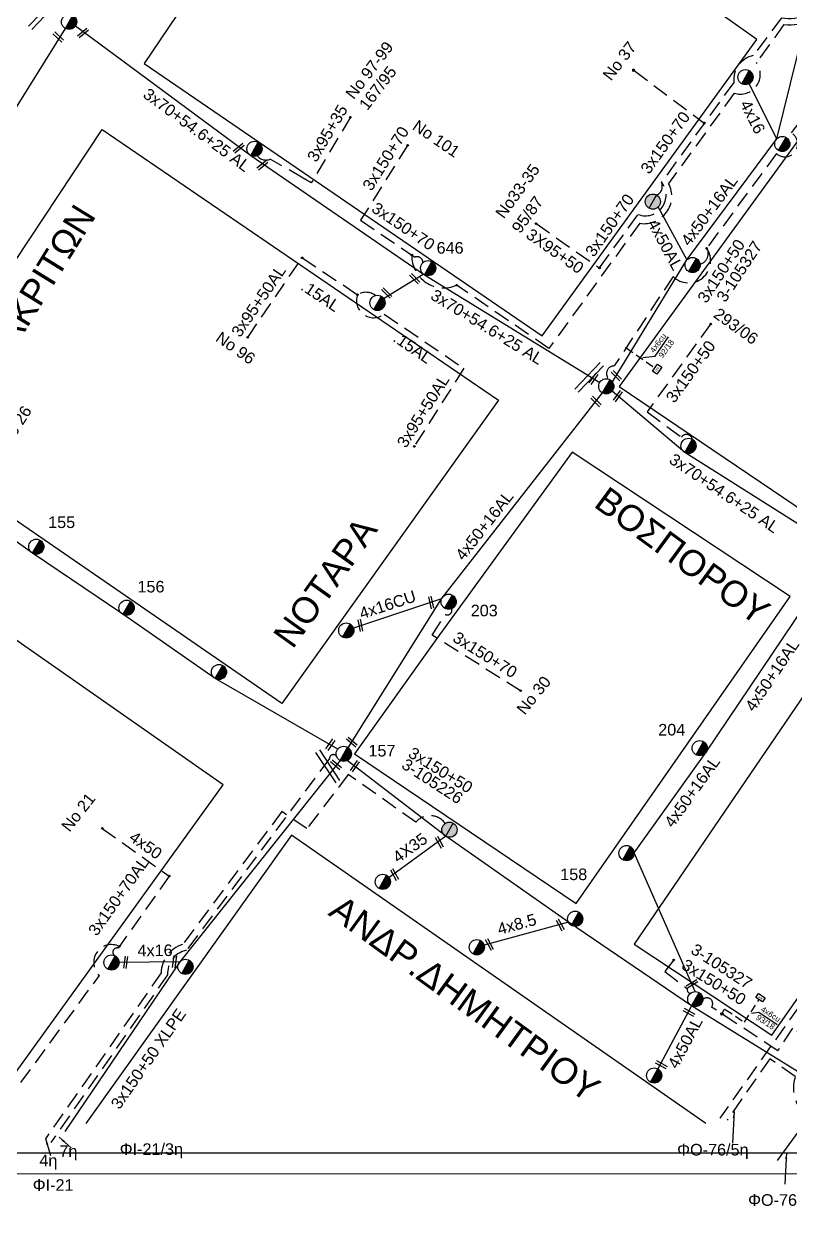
# Model space of a CAD drawing. Header units: millimetres. Extents: x 864 to 3062, y 833 to 2619.
# Drawn here: x 1935.2 to 2054.2, y 836.1 to 1020.3 of the extents above; entities that cross this region are included whole.
import ezdxf
from ezdxf.enums import TextEntityAlignment as Align

# ---------------------------------------------------------------- set-up
doc = ezdxf.new("R2010")
doc.units = ezdxf.units.MM
doc.linetypes.add('DASHED', pattern=[19.05, 12.7, -6.35])
for name, color, linetype, lineweight in [('.10', 7, 'Continuous', 30), ('.15AL', 7, 'Continuous', 30), ('2x6', 7, 'SYN_LINE', 30), ('3x150+50', 7, 'Continuous', 30), ('3x150+50 XLPE', 7, 'SYN_LINE', 30), ('3x150+70', 7, 'Continuous', 30), ('3x150+70AL', 7, 'DASHED', 30), ('3x70+54.6+25 AL', 7, 'SYN_LINE', 30), ('3x82+57+13_5', 7, 'Continuous', 30), ('3x95+35', 7, 'Continuous', 30), ('3X95+50', 7, 'Continuous', 30), ('3x95+50AL', 7, 'Continuous', 30), ('4x16', 7, 'Continuous', 30), ('4x16CU', 7, 'Continuous', 30), ('4X35', 7, 'DASHED', 30), ('4x50', 7, 'Continuous', 30), ('4x50+16AL', 7, 'Continuous', 30), ('4x50AL', 7, 'Continuous', 30), ('4x50CU', 7, 'Continuous', 30), ('4x8.5', 7, 'Continuous', 30), ('text διευθύνσεων', 250, 'Continuous', 30), ('Υπόβαθρο ΔΕΗ', 7, 'Continuous', 30)]:
    doc.layers.add(name, color=color, linetype=linetype, lineweight=lineweight)
for name, color, linetype in [('Pillar OTE', 7, 'Continuous'), ('TEXT ΚΑΛΩΔΙΩΝ', 7, 'Continuous'), ('Άγνωστα', 7, 'Continuous'), ('ΑΓΝΩΣΤΟ ΕΝΑΕΡΙΟ ΚΑΛΩΔΙΟ', 7, 'Continuous'), ('ΑΓΝΩΣΤΟ ΥΠΟΓΕΙΟ ΚΑΛΩΔΙΟ', 7, 'DASHED'), ('Επιγραφές - Σχήματα', 7, 'Continuous'), ('Καλώδια ΧΤ   3x150AL+50XLPE', 7, 'DASHED'), ('Μηχανική τομή', 7, 'Continuous'), ('Στύλος Ξύλινος', 7, 'Continuous'), ('Στύλος Ξύλινος @ 1', 7, 'Continuous'), ('Στύλος ΦΜ', 7, 'Continuous'), ('Στύλος ΦΜ @ 1', 7, 'Continuous'), ('Συνδέσεις', 7, 'Continuous'), ('Τομή', 7, 'Continuous'), ('Υπόγεια καλώδια Παροχών ΧΤ   4x50AL', 7, 'DASHED'), ('Υπόγεια καλώδια Παροχών ΧΤ   4x6', 7, 'DASHED')]:
    doc.layers.add(name, color=color, linetype=linetype)
doc.styles.add('arial', font='arial.ttf')
doc.styles.get("Standard").update_dxf_attribs({"font": 'arial.ttf'})
doc.linetypes.add('SYN_LINE', pattern='A,0.5,-0.0001,["/\\/\\/\\/",Standard,S=0.1,R=0,X=0,Y=-0.05],-0.25', length=0.7501)
doc.dimstyles.new('ISO-25', dxfattribs={"dimtxt": 2.5, "dimasz": 2.5, "dimexe": 1.25, "dimexo": 0.625, "dimtad": 1, "dimtxsty": 'Standard', "dimcen": 2.5, "dimadec": 0, "dimazin": 0, "dimtfac": 1, "dimtmove": 0, "dimatfit": 3, "dimfxl": 1, "dimarcsym": 0})

# ---------------------------------------------------------------- blocks, each defined once
blk = doc.blocks.new('ΥΠΑΡΧΩΝ ΤΣΙΜΕΝΤΕΝΙΟΣ ΣΤΥΛΟΣ')
at = {"layer": 'Στύλος ΦΜ'}
blk.add_hatch(color=7, dxfattribs=at).paths.add_polyline_path([(-1.29, -2.28, 0.574793), (2.62, 0, 0.268822), (1.3, 2.27)])
at = {"layer": 'Στύλος ΦΜ', "color": 7}
blk.add_line((-1.29, -2.28), (1.3, 2.27), dxfattribs=at)
blk.add_circle((0, 0), 2.62, dxfattribs=at)
at = {"layer": 'Στύλος ΦΜ', "flags": 4}
for tag, p in [('ΑΡΙΘΜΟΣ', (-4.68, 8.05)), ('ΤΥΠΟΣ', (-4.91, 3.03))]:
    blk.add_attdef(tag, p, '', height=4, dxfattribs=at)
blk = doc.blocks.new('ΥΠΑΡΧΩΝ ΞΥΛΙΝΟΣ ΣΤΥΛΟΣ')
at = {"layer": 'Στύλος Ξύλινος'}
h = blk.add_hatch(color=7, dxfattribs=at)
h.paths.add_polyline_path([(-2.62, 0, 0.270008), (-1.29, -2.28), (1.3, 2.27, 0.576266)])
h.paths.add_polyline_path([(-1.29, -2.28, 0.574793), (2.62, 0, 0.268822), (1.3, 2.27)])
at = {"layer": 'Στύλος Ξύλινος', "color": 7}
blk.add_line((-1.29, -2.28), (1.3, 2.27), dxfattribs=at)
blk.add_circle((0, 0), 2.62, dxfattribs=at)
at = {"layer": 'Στύλος Ξύλινος', "flags": 4}
for tag, p in [('ΑΡΙΘΜΟΣ', (-4.91, 8.6)), ('ΤΥΠΟΣ', (-4.85, 3.39))]:
    blk.add_attdef(tag, p, '', height=4, dxfattribs=at)
blk = doc.blocks.new('ΜΗΧΑΝΙΚΗ ΤΟΜΗ')
at = {"layer": 'Μηχανική τομή', "ltscale": 40}
for p, q in [((-1.89, 0.78), (5.69, 0.78)), ((-1.89, -0.77), (5.69, -0.77))]:
    blk.add_line(p, q, dxfattribs=at)
blk = doc.blocks.new('ΤΟΜΗ')
at = {"layer": 'Τομή', "ltscale": 40}
for p, q in [((-5.68, 0), (17.06, 0)), ((-5.68, -2.77), (17.06, -2.77))]:
    blk.add_line(p, q, dxfattribs=at)
blk = doc.blocks.new('_ΣΥΝΔΕΣΗ')
at = {"layer": 'Συνδέσεις', "linetype": 'SYN_LINE', "ltscale": 40}
blk.add_hatch(color=256, dxfattribs=at).paths.add_polyline_path([(0.5, -0.01, 1), (-0.5, -0.01, 1)])
at = {"layer": 'Συνδέσεις'}
blk.add_circle((0, -0.01), 0.5, dxfattribs=at)
blk = doc.blocks.new('PILLAR ΟΤΕ')
at = {"layer": 'Pillar OTE', "ltscale": 40}
blk.add_lwpolyline([(-3.31, 2.02), (3.39, 2.02), (3.39, -1.99), (-3.31, -1.99)], close=True, dxfattribs=at)
at = {"layer": 'Pillar OTE', "insert": (-1.81, 0.71), "char_height": 1.3575, "width": 109.961, "attachment_point": 1}
blk.add_mtext('{\\fArial|b1|i0|c161|p34;OTE}', dxfattribs=at)
blk = doc.blocks.new('TSONTA XT1')
at = {"ltscale": 40}
h = blk.add_hatch(color=256, dxfattribs=at)
h.dxf.hatch_style = 1
h.paths.add_polyline_path([(595.96, 2487.66), (597.07, 2488.77), (595.96, 2489.87), (594.85, 2488.77)])
blk.add_lwpolyline([(594.85, 2488.77), (595.96, 2489.87), (597.07, 2488.77), (595.96, 2487.66)], close=True, dxfattribs=at)

msp = doc.modelspace()

# ---------------------------------------------------------------- hatches: boundary and pattern name
at = {"layer": 'Pillar OTE', "ltscale": 40}
h = msp.add_hatch(color=256, dxfattribs=at)
h.dxf.hatch_style = 1
h.paths.add_polyline_path([(2028.7, 969.87), (2028.91, 969.83), (2028.8, 970.02)])

# ---------------------------------------------------------------- linework, layer by layer
at = {"layer": '.10', "color": 27, "linetype": 'DASHED', "lineweight": -3, "ltscale": 0.2}
msp.add_lwpolyline([(2121.92, 977.52, -0.313859), (2120.84, 976.39), (2127.84, 971.14), (2123.32, 963.4), (2093.05, 920.45), (2043.3, 850.25)], format="xyb", dxfattribs=at)
at = {"layer": '.15AL', "color": 6, "linetype": 'DASHED', "lineweight": -3, "ltscale": 0.2}
for points in [[(1978.43, 983.92), (1987.02, 978.2, -0.304056), (1989.84, 978.05, 13.902273)], [(1987.02, 978.2, 0.747441), (1991.17, 975.16), (2003.54, 966.75)]]:
    msp.add_lwpolyline(points, format="xyb", dxfattribs=at)
at = {"layer": '2x6', "color": 85, "linetype": 'DASHED', "lineweight": -3, "ltscale": 0.2}
msp.add_lwpolyline([(2036.13, 874.81), (2034.76, 873), (2038.26, 870.34, 0.531981), (2038.78, 869.65, -15.802354)], format="xyb", dxfattribs=at)
at = {"layer": '3x150+50', "color": 133, "linetype": 'DASHED', "lineweight": -3, "ltscale": 0.2}
for points in [[(2041.25, 985.4, -0.919192), (2036.03, 981.04), (2026.9, 967.12, 0.68985), (2026.09, 965.05, 19.501311)], [(2041.86, 973.62), (2032.01, 959.99), (2037.33, 956.07, -0.657804), (2039.02, 955.72, 4.893332)]]:
    msp.add_lwpolyline(points, format="xyb", dxfattribs=at)
at = {"layer": '3x150+50', "color": 30, "linetype": 'DASHED', "lineweight": -3, "ltscale": 0.2}
msp.add_lwpolyline([(2060.55, 860.23), (2054.6, 864.23), (2052.3, 860.7), (2042.02, 867.5, 0.925588), (2040.66, 868.66, -0.368973)], format="xyb", dxfattribs=at)
at = {"layer": '3x150+50 XLPE', "color": 133, "linetype": 'DASHED', "lineweight": -3, "ltscale": 0.2}
msp.add_lwpolyline([(2121.23, 979.23, -0.608003), (2120.3, 977.94), (2118.93, 975.95), (2125.61, 971.24), (2121.83, 965.87), (2060.39, 1011.13), (2054.39, 1003.34, -1.104973), (2052.08, 1000.11), (2041.25, 985.4, -0.512645), (2040.24, 982.96, 102.487186)], format="xyb", dxfattribs=at)
at = {"layer": '3x150+50 XLPE', "color": 6, "linetype": 'DASHED', "lineweight": -3, "ltscale": 0.2}
for points in [[(1978.59, 996.3), (1973.47, 999.26, -0.341818), (1971.46, 999.76, 46.635229)], [(1995.46, 984.35, 0.549892), (2002.44, 979.66, 879.05087)]]:
    msp.add_lwpolyline(points, format="xyb", dxfattribs=at)
at = {"layer": '3x150+50 XLPE', "color": 173, "linetype": 'DASHED', "lineweight": -3, "ltscale": 0.2}
msp.add_lwpolyline([(1983.83, 906.35, 0.819759), (1982.67, 906.11), (1960.46, 876.32, 0.377369), (1957.54, 872.49), (1939.37, 846.43)], format="xyb", dxfattribs=at)
at = {"layer": '3x150+50 XLPE', "color": 85, "linetype": 'DASHED', "lineweight": -3, "ltscale": 0.2}
msp.add_lwpolyline([(2000.64, 896.03, 0.49054), (1996.07, 896.21), (1985.6, 903.63), (1979.14, 895.23), (1975.28, 897.87), (1959.87, 877.21, 0.330364), (1956.53, 872.8), (1938.55, 847)], format="xyb", dxfattribs=at)
at = {"layer": '3x150+70', "color": 6, "linetype": 'DASHED', "lineweight": -3, "ltscale": 0.2}
for points in [[(2075.53, 1065.47), (2084.77, 1059.34), (2060.7, 1023.79, -0.283079), (2053.26, 1020.15), (2048.99, 1014.27, -0.727618), (2045.53, 1009.5), (2035.35, 995.47, -0.617948), (2030.86, 989.28), (2016.74, 969.83), (2002.34, 979.74)], [(1994.81, 1001.39), (1987.5, 989.75), (1995.92, 984.03, -0.530458), (1997.18, 983.16, -1397.532543)]]:
    msp.add_lwpolyline(points, format="xyb", dxfattribs=at)
at = {"layer": '3x150+70', "color": 62, "linetype": 'DASHED', "lineweight": -3, "ltscale": 0.2}
for points in [[(2074.84, 1064.46), (2083.2, 1058.8), (2059.86, 1024.34, -0.302249), (2052.9, 1021.21), (2052.9, 1021.21), (2048.5, 1015.35, 0.386163), (2045.48, 1011.18), (2034.23, 995.66)], [(2024.6, 982.36), (2030.61, 990.66, 0.770249), (2034.23, 995.66, -0.000427)], [(2034.23, 995.66, -0.412487), (2033.5, 993.66, 1.622003)]]:
    msp.add_lwpolyline(points, format="xyb", dxfattribs=at)
msp.add_lwpolyline([(2030.01, 1013), (2040.89, 1004.85)], dxfattribs=at)
at = {"layer": '3x150+70', "color": 173, "linetype": 'DASHED', "lineweight": -3, "ltscale": 0.2}
msp.add_lwpolyline([(2012.36, 916.65), (1998.6, 925.28), (2000.62, 928.5, 0.667746), (2001.66, 929.4, 1010.048093)], format="xyb", dxfattribs=at)
at = {"layer": '3x150+70AL', "color": 85, "linetype": 'DASHED', "lineweight": -3, "ltscale": 0.2}
msp.add_lwpolyline([(1957.78, 887.85), (1949.85, 876.66, 0.923251), (1949.41, 875.44, 4.498299)], format="xyb", dxfattribs=at)
at = {"layer": '3x70+54.6+25 AL', "color": 6, "linetype": 'SYN_LINE', "lineweight": -3, "ltscale": 15}
for points in [[(1943.24, 1019.98), (1970.45, 999.83)], [(1970.45, 999.83), (1997.41, 981.28), (2024.66, 964.57)]]:
    msp.add_lwpolyline(points, dxfattribs=at)
at = {"layer": '3x70+54.6+25 AL', "color": 133, "linetype": 'SYN_LINE', "lineweight": -3, "ltscale": 15}
msp.add_lwpolyline([(2059.91, 939.72), (2059.91, 939.72), (2037.86, 953.67), (2026.56, 963.19)], dxfattribs=at)
at = {"layer": '3x82+57+13_5', "color": 27, "linetype": 'Continuous', "lineweight": -3, "ltscale": 0.2}
msp.add_lwpolyline([(1903.54, 963.42), (1922.31, 988.55), (1941.65, 1019.56)], dxfattribs=at)
at = {"layer": '3x82+57+13_5', "color": 62, "linetype": 'Continuous', "lineweight": -3, "ltscale": 0.2}
msp.add_lwpolyline([(1983.98, 907.59), (1964.93, 918.53), (1950.58, 928.52), (1936.56, 938), (1921.05, 949.05), (1902.01, 961.71)], dxfattribs=at)
at = {"layer": '3x95+35', "color": 6, "linetype": 'DASHED', "lineweight": -3, "ltscale": 0.2}
msp.add_lwpolyline([(1985.92, 1005.77), (1979.85, 995.57), (1978.59, 996.3)], dxfattribs=at)
at = {"layer": '3X95+50', "color": 62, "linetype": 'DASHED', "lineweight": -3, "ltscale": 0.2}
msp.add_lwpolyline([(2014.76, 989.23), (2024.6, 982.36)], dxfattribs=at)
at = {"layer": '3x95+50AL', "color": 6, "linetype": 'DASHED', "lineweight": -3, "ltscale": 0.2}
for points in [[(1969.97, 971.56), (1978.43, 983.92)], [(2003.54, 966.75), (1995.84, 954.61)]]:
    msp.add_lwpolyline(points, dxfattribs=at)
at = {"layer": '4x16', "color": 62, "lineweight": -3, "ltscale": 0.2}
msp.add_lwpolyline([(2052.15, 1002.43), (2047.83, 1010.93)], dxfattribs=at)
at = {"layer": '4x16', "color": 85, "lineweight": -3, "ltscale": 0.2}
msp.add_lwpolyline([(1959.43, 874.54), (1950, 874.43)], dxfattribs=at)
at = {"layer": '4x16CU', "color": 173, "lineweight": -3, "ltscale": 0.2}
msp.add_lwpolyline([(2000.08, 930.91), (1986.4, 926.37)], dxfattribs=at)
at = {"layer": '4X35', "color": 85, "linetype": 'Continuous', "lineweight": -3, "ltscale": 0.2}
msp.add_lwpolyline([(2000.72, 894.03), (1991.92, 887.65)], dxfattribs=at)
at = {"layer": '4x50', "color": 85, "linetype": 'DASHED', "lineweight": -3, "ltscale": 0.2}
msp.add_lwpolyline([(1947.39, 895.26), (1957.78, 887.85)], dxfattribs=at)
at = {"layer": '4x50+16AL', "color": 62, "lineweight": -3, "ltscale": 0.2}
msp.add_lwpolyline([(2026.61, 964.64), (2038.18, 983.58), (2052.15, 1002.43), (2058.59, 1028.46)], dxfattribs=at)
at = {"layer": '4x50+16AL', "color": 173, "lineweight": -3, "ltscale": 0.2}
msp.add_lwpolyline([(1985.59, 907.8), (2000.08, 930.91), (2025.08, 962.93)], dxfattribs=at)
at = {"layer": '4x50+16AL', "color": 27, "lineweight": -3, "ltscale": 0.2}
msp.add_lwpolyline([(2039.46, 869.89), (2029.98, 891.46), (2041.19, 907.11), (2056.57, 929.94), (2060.54, 938.35)], dxfattribs=at)
at = {"layer": '4x50AL', "color": 62, "lineweight": -3, "ltscale": 0.2}
msp.add_lwpolyline([(2033.73, 991.81), (2038.18, 983.58)], dxfattribs=at)
at = {"layer": '4x50AL', "color": 85, "lineweight": -3, "ltscale": 0.2}
msp.add_lwpolyline([(2038.91, 867.69), (2033.69, 857.87)], dxfattribs=at)
at = {"layer": '4x50CU', "color": 6, "linetype": 'SYN_LINE', "lineweight": -3, "ltscale": 8}
msp.add_lwpolyline([(1991.07, 977.58), (1997.24, 981.4)], dxfattribs=at)
at = {"layer": '4x8.5', "color": 85, "lineweight": -3, "ltscale": 0.2}
msp.add_lwpolyline([(2019.78, 880.7), (2006.7, 877.1)], dxfattribs=at)
at = {"layer": 'Pillar OTE', "ltscale": 40}
msp.add_lwpolyline([(2028.8, 970.02), (2028.91, 969.83), (2028.7, 969.87), (2028.8, 970.02)], dxfattribs=at)
at = {"layer": 'ΑΓΝΩΣΤΟ ΕΝΑΕΡΙΟ ΚΑΛΩΔΙΟ', "color": 133, "lineweight": -3, "ltscale": 0.2}
msp.add_lwpolyline([(1984.31, 905.83), (1959.43, 874.54), (1941.56, 848.15)], dxfattribs=at)
at = {"layer": 'ΑΓΝΩΣΤΟ ΕΝΑΕΡΙΟ ΚΑΛΩΔΙΟ', "color": 85, "lineweight": -3, "ltscale": 0.2}
msp.add_lwpolyline([(2058.86, 855.28), (2039.88, 867.06), (2038.91, 867.69), (2019.78, 880.7), (2000.72, 894.03), (1985.4, 905.79)], dxfattribs=at)
at = {"layer": 'ΑΓΝΩΣΤΟ ΕΝΑΕΡΙΟ ΚΑΛΩΔΙΟ', "color": 151, "lineweight": -3, "ltscale": 0.2}
msp.add_lwpolyline([(2052.25, 843.66), (2059.27, 853.22)], dxfattribs=at)
at = {"layer": 'ΑΓΝΩΣΤΟ ΥΠΟΓΕΙΟ ΚΑΛΩΔΙΟ', "color": 173, "linetype": 'DASHED', "lineweight": -3, "ltscale": 0.2}
msp.add_lwpolyline([(2071.61, 841.29), (2060.26, 849.22, -0.499866), (2055.02, 856.72), (2051.08, 859.47), (2044.42, 849.91)], format="xyb", dxfattribs=at)
at = {"layer": 'Επιγραφές - Σχήματα', "lineweight": -3}
msp.add_lwpolyline([(863.7, 1860.67), (3062.46, 1860.7), (3062.47, 841.56), (863.7, 841.54)], close=True, dxfattribs=at)
at = {"layer": 'Καλώδια ΧΤ   3x150AL+50XLPE', "color": 85, "linetype": 'DASHED', "lineweight": -2, "ltscale": 0.2}
msp.add_lwpolyline([(1932.5, 852.69), (1946.94, 872.39, -0.862834), (1950.04, 876.92)], format="xyb", dxfattribs=at)
at = {"layer": 'Υπόβαθρο ΔΕΗ', "lineweight": -3}
for points in [[(895.62, 1848.12), (2896.63, 1848.12), (2896.63, 844.79), (895.62, 844.79)], [(1986.39, 1062.27), (1953.87, 1014.1), (2015.71, 971.8), (2049.07, 1017.84)], [(2114.87, 969.71), (2060.74, 1009.43), (2027.65, 963.93), (2091.62, 920.66), (2122.31, 964.03)], [(1947.39, 1003.86), (2008.91, 961.82), (1975.25, 914.66), (1915.53, 955.77)], [(2054.22, 931.28), (2020.36, 953.7), (1999.35, 924.75), (1986.55, 906.83), (2020.98, 883.61)], [(1966.16, 902.03), (1907.6, 942.93), (1872.91, 891.23), (1928.61, 850.03)], [(2084.76, 910.68), (2062.8, 925.42), (2029.98, 877.26), (2051.37, 863.11)]]:
    msp.add_lwpolyline(points, close=True, dxfattribs=at)
msp.add_lwpolyline([(2041.1, 849.42), (1976.75, 894.22), (1944.81, 849.42)], dxfattribs=at)
at = {"layer": 'Υπόγεια καλώδια Παροχών ΧΤ   4x6', "color": 133, "linetype": 'DASHED', "lineweight": -2, "ltscale": 0.1}
msp.add_lwpolyline([(2028.75, 969.95), (2033.2, 966.84)], dxfattribs=at)
at = {"layer": 'Υπόγεια καλώδια Παροχών ΧΤ   4x6', "color": 30, "linetype": 'DASHED', "lineweight": -2, "ltscale": 0.1}
msp.add_lwpolyline([(2043.74, 866.62, -0.381917), (2044.13, 867.12), (2047.11, 865.15), (2049.38, 868.6)], format="xyb", dxfattribs=at)

# ---------------------------------------------------------------- block references
at = {"layer": 'Pillar OTE'}
for p, xscale, yscale, zscale, rotation in [((2033.57, 966.59), 0.200691551522204, 0.200691551522204, 0.200691551522204, 54), ((2049.6, 868.94), 0.184571797057607, 0.184571797057607, 0.184571797057607, 327)]:
    msp.add_blockref('PILLAR ΟΤΕ', p, dxfattribs=dict(at, xscale=xscale, yscale=yscale, zscale=zscale, rotation=rotation))
at = {"layer": 'Μηχανική τομή', "lineweight": -3, "zscale": 0.4999999999999997}
for p, xscale, yscale, rotation in [((1940.89, 1017.91), 0.2499999999999463, 0.2499999999999463, 136.4809184825661), ((1944.76, 1019.13), 0.2499999999999463, 0.2499999999999463, 219.2036028953198), ((1968.95, 1001.21), 0.2499999999999463, 0.2499999999999463, 219.2036028953198), ((1972.63, 998.59), 0.2499999999999463, 0.2499999999999463, 219.2036028953198), ((1996.26, 980.33), 0.2499999999999465, 0.2499999999999465, 134.8224887921461), ((1991.89, 978.1), 0.2499999999999465, 0.2499999999999465, 134.8224887921461), ((2023.43, 964.74), 0.2499999999999464, 0.2499999999999464, 54.01106009961784), ((2027.58, 965.26), 0.2499999999999465, 0.2499999999999465, 134.8224887921461), ((2024.4, 961.26), 0.2499999999999465, 0.2499999999999465, 134.8224887921461), ((2027.21, 962.05), 0.2499999999999465, 0.2499999999999465, 54.01106009961783), ((1998.59, 929.89), 0.2499999999999465, 0.2499999999999465, 101.8142119103238), ((1987.59, 926.33), 0.2499999999999465, 0.2499999999999465, 101.8142119103238), ((1982.56, 907.88), 0.2499999999999463, 0.2499999999999463, 54.93087198308966), ((1986.51, 908.33), 0.2499999999999463, 0.2499999999999463, 139.5187342347292), ((1984.06, 904.81), 0.2499999999999463, 0.2499999999999463, 139.5187342347292), ((1986.35, 904.52), 0.2499999999999463, 0.2499999999999463, 55.14683552978201), ((1999.49, 893.54), 0.2499999999999465, 0.2499999999999465, 299.1291171492708), ((1992.53, 888.5), 0.2499999999999465, 0.2499999999999465, 299.1291171492708), ((2018.26, 880.69), 0.2499999999999465, 0.2499999999999465, 299.1291171492708), ((2007.25, 877.66), 0.2499999999999465, 0.2499999999999465, 299.1291171492708), ((1950.98, 873.99), 0.2499999999999463, 0.2499999999999463, 82.1934627885288), ((1958.56, 874.07), 0.2499999999999463, 0.2499999999999463, 82.1934627885288), ((2038.59, 870.89), 0.2499999999999465, 0.2499999999999465, 31.37271178741971), ((2038.07, 866.91), 0.2499999999999465, 0.2499999999999465, 331.5115194515759), ((2033.76, 858.78), 0.2499999999999465, 0.2499999999999465, 331.5115194515759)]:
    msp.add_blockref('ΜΗΧΑΝΙΚΗ ΤΟΜΗ', p, dxfattribs=dict(at, xscale=xscale, yscale=yscale, rotation=rotation))
at = {"layer": 'Στύλος Ξύλινος @ 1', "lineweight": -3, "ltscale": 40, "xscale": 0.4499999999998181, "yscale": 0.4499999999998181, "zscale": 0.4499999999998181}
for p in [(2032.9, 992.65), (2001.3, 895.05)]:
    msp.add_blockref('ΥΠΑΡΧΩΝ ΞΥΛΙΝΟΣ ΣΤΥΛΟΣ', p, dxfattribs=at)
at = {"layer": 'Στύλος ΦΜ @ 1', "lineweight": -3, "ltscale": 40}
ref = msp.add_blockref('ΥΠΑΡΧΩΝ ΤΣΙΜΕΝΤΕΝΙΟΣ ΣΤΥΛΟΣ', (1942.23, 1020.58), dxfattribs=dict(at, xscale=0.4499999999998181, yscale=0.4499999999998181, zscale=0.4499999999998181))
ref.add_attrib('ΤΥΠΟΣ', '87', (1939.79, 1025.12), dxfattribs={"layer": 'Στύλος ΦΜ', "height": 1.8, "flags": 4})
for p, xscale, yscale, zscale in [((2047.29, 1011.98), 0.4499999999998181, 0.4499999999998181, 0.4499999999998181), ((2053, 1001.61), 0.4499999999998181, 0.4499999999998181, 0.4499999999998181), ((1971.03, 1000.85), 0.4499999999998168, 0.4499999999998168, 0.4499999999998168), ((2039.07, 982.8), 0.4499999999998181, 0.4499999999998181, 0.4499999999998181), ((1990.13, 976.91), 0.4499999999998541, 0.4499999999998541, 0.4499999999998541), ((2025.66, 963.95), 0.4499999999998181, 0.4499999999998181, 0.4499999999998181), ((2038.44, 954.69), 0.4499999999998181, 0.4499999999998181, 0.4499999999998181), ((1985.28, 926), 0.4499999999998181, 0.4499999999998181, 0.4499999999998181), ((1965.51, 919.56), 0.4499999999998181, 0.4499999999998181, 0.4499999999998181), ((2028.81, 891.42), 0.4499999999998181, 0.4499999999998181, 0.4499999999998181), ((1990.96, 886.96), 0.4499999999998181, 0.4499999999998181, 0.4499999999998181), ((2005.56, 876.79), 0.4499999999998181, 0.4499999999998181, 0.4499999999998181), ((1948.82, 874.42), 0.4499999999998181, 0.4499999999998181, 0.4499999999998181), ((1960.3, 873.75), 0.4499999999998181, 0.4499999999998181, 0.4499999999998181), ((2039.49, 868.71), 0.4499999999998181, 0.4499999999998181, 0.4499999999998181), ((2033.11, 856.85), 0.4499999999998181, 0.4499999999998181, 0.4499999999998181)]:
    msp.add_blockref('ΥΠΑΡΧΩΝ ΤΣΙΜΕΝΤΕΝΙΟΣ ΣΤΥΛΟΣ', p, dxfattribs=dict(at, xscale=xscale, yscale=yscale, zscale=zscale))
ref = msp.add_blockref('ΥΠΑΡΧΩΝ ΤΣΙΜΕΝΤΕΝΙΟΣ ΣΤΥΛΟΣ', (1997.99, 982.31), dxfattribs=dict(at, xscale=0.4499999999998541, yscale=0.4499999999998541, zscale=0.4499999999998541))
ref.add_attrib('ΤΥΠΟΣ', '646', (1999.31, 984.57), dxfattribs={"layer": 'Στύλος ΦΜ', "height": 1.8, "flags": 4})
ref = msp.add_blockref('ΥΠΑΡΧΩΝ ΤΣΙΜΕΝΤΕΝΙΟΣ ΣΤΥΛΟΣ', (1937.14, 939.03), dxfattribs=dict(at, xscale=0.4499999999998369, yscale=0.4499999999998369, zscale=0.4499999999998369))
ref.add_attrib('ΤΥΠΟΣ', '155', (1938.98, 941.93), dxfattribs={"layer": 'Στύλος ΦΜ', "height": 1.8, "flags": 4})
ref = msp.add_blockref('ΥΠΑΡΧΩΝ ΤΣΙΜΕΝΤΕΝΙΟΣ ΣΤΥΛΟΣ', (1951.16, 929.54), dxfattribs=dict(at, xscale=0.4499999999998181, yscale=0.4499999999998181, zscale=0.4499999999998181))
ref.add_attrib('ΤΥΠΟΣ', '156', (1952.85, 931.92), dxfattribs={"layer": 'Στύλος ΦΜ', "height": 1.8, "flags": 4})
ref = msp.add_blockref('ΥΠΑΡΧΩΝ ΤΣΙΜΕΝΤΕΝΙΟΣ ΣΤΥΛΟΣ', (2001.18, 930.48), dxfattribs=dict(at, xscale=0.4499999999998694, yscale=0.4499999999998694, zscale=0.4499999999998694))
ref.add_attrib('ΤΥΠΟΣ', '203', (2004.61, 928.21), dxfattribs={"layer": 'Στύλος ΦΜ', "height": 1.8, "flags": 4})
ref = msp.add_blockref('ΥΠΑΡΧΩΝ ΤΣΙΜΕΝΤΕΝΙΟΣ ΣΤΥΛΟΣ', (2040.18, 907.72), dxfattribs=dict(at, xscale=0.4499999999998744, yscale=0.4499999999998744, zscale=0.4499999999998744))
ref.add_attrib('ΤΥΠΟΣ', '204', (2033.73, 909.69), dxfattribs={"layer": 'Στύλος ΦΜ', "height": 1.8, "flags": 4})
ref = msp.add_blockref('ΥΠΑΡΧΩΝ ΤΣΙΜΕΝΤΕΝΙΟΣ ΣΤΥΛΟΣ', (1984.89, 906.85), dxfattribs=dict(at, xscale=0.4499999999998271, yscale=0.4499999999998271, zscale=0.4499999999998271))
ref.add_attrib('ΤΥΠΟΣ', '157', (1988.72, 906.43), dxfattribs={"layer": 'Στύλος ΦΜ', "height": 1.8, "flags": 4})
ref = msp.add_blockref('ΥΠΑΡΧΩΝ ΤΣΙΜΕΝΤΕΝΙΟΣ ΣΤΥΛΟΣ', (2020.84, 881.22), dxfattribs=dict(at, xscale=0.4499999999998018, yscale=0.4499999999998018, zscale=0.4499999999998018))
ref.add_attrib('ΤΥΠΟΣ', '158', (2018.51, 887.22), dxfattribs={"layer": 'Στύλος ΦΜ', "height": 1.8, "flags": 4})
at = {"layer": 'Συνδέσεις', "lineweight": -3, "xscale": 0.25, "yscale": 0.25, "zscale": 0.25}
for p in [(2029.9, 1013.13), (2029.89, 1013.01), (1985.92, 1005.77), (2040.89, 1004.85), (1994.81, 1001.4), (2014.76, 989.24), (1978.44, 983.92), (1995.46, 984.35), (2041.25, 985.41), (2024.6, 982.36), (1987.02, 978.2), (2002.44, 979.67), (2041.87, 973.62), (1969.97, 971.56), (1995.84, 954.61), (2012.36, 916.66), (1947.4, 895.26), (1957.78, 887.85), (1950.04, 876.92), (2036.13, 874.81)]:
    msp.add_blockref('_ΣΥΝΔΕΣΗ', p, dxfattribs=at)
at = {"layer": 'Συνδέσεις', "xscale": 0.2, "yscale": 0.2, "zscale": 0.2, "rotation": 326.526896339781}
msp.add_blockref('TSONTA XT1', (1669.66, 516.98), dxfattribs=at)
at = {"layer": 'Τομή', "lineweight": -3}
for p, xscale, yscale, zscale, rotation in [((1936.91, 1020.92), 0.2499999999999996, 0.2499999999999996, 0.2499999999999996, 46.18882059323629), ((2021.76, 964.55), 0.2499999999999996, 0.2499999999999996, 0.2499999999999996, 46.18882059323629), ((1981.89, 906.27), 0.2499999999999997, 0.2499999999999997, 0.2499999999999997, 303.6541132401513)]:
    msp.add_blockref('ΤΟΜΗ', p, dxfattribs=dict(at, xscale=xscale, yscale=yscale, zscale=zscale, rotation=rotation))

# ---------------------------------------------------------------- texts
at = {"layer": 'text διευθύνσεων', "color": 7, "lineweight": -3}
msp.add_text('ΝΟΤΑΡΑ', height=4, rotation=54.4825, dxfattribs=at).set_placement((1982, 933.5), align=Align.MIDDLE_CENTER)
at = {"layer": 'text διευθύνσεων', "color": 7, "lineweight": -3, "ltscale": 40, "char_height": 4, "width": 94.4586, "attachment_point": 1, "style": 'arial'}
for s, insert, rotation in [('AKPITΩN', (1930.35, 971.84), 58.3712), ('BOΣΠOPOY', (2025.9, 948.59), 323.7636), ('ANΔP.ΔHMHTPIOY', (1984.67, 885.13), 323.9675)]:
    msp.add_mtext(s, dxfattribs=dict(at, insert=insert, rotation=rotation))
at = {"layer": 'TEXT ΚΑΛΩΔΙΩΝ', "linetype": 'Continuous', "lineweight": -3, "ltscale": 0.2}
for s, rotation, p in [('3x70+54.6+25 AL', 323.4759, (1962.07, 1003.8)), ('3x95+35', 59.2457, (1982.34, 1003.28)), ('4x16', 296.9583, (2048.4, 1005.82)), ('3x150+70', 54.3434, (2034.82, 1001.83)), ('3x150+70', 57.8732, (1991.4, 999.36)), ('4x50+16AL', 53.4591, (2041.65, 991.28)), ('3x150+70', 55.0581, (2026.18, 988.98)), ('3x150+70', 325.8635, (1994.15, 988.83)), ('4x50AL', 298.3987, (2034.84, 985.96)), ('3X95+50', 325.0581, (2017.71, 984.97)), ('3x150+50', 56.7384, (2043.5, 981.87)), ('3-105327', 56.7384, (2046.31, 981.8)), ('3x95+50AL', 55.5742, (1971.66, 977.21)), ('.15AL', 326.3358, (1981.28, 977.99)), ('3x70+54.6+25 AL', 328.4678, (2007.15, 973.19)), ('.15AL', 325.7847, (1995.61, 969.96)), ('3x150+50', 54.1465, (2038.76, 966.25)), ('3x95+50AL', 57.6147, (1997.21, 960.12)), ('3x70+54.6+25 AL', 325.9395, (2043.99, 947.35)), ('4x50+16AL', 52.0213, (2006.72, 942.33)), ('4x16CU', 18.3239, (1991.7, 930.02)), ('3x150+70', 327.9047, (2006.85, 922.24)), ('4x50+16AL', 56.0316, (2051.41, 919.06)), ('3x150+50', 328.1579, (1999.94, 904.32)), ('4x50+16AL', 54.4007, (2038.99, 900.95)), ('4x50', 324.4638, (1954.14, 892.65)), ('4X35', 35.9037, (1995.18, 892.24)), ('3x150+70AL', 54.6888, (1949.9, 884.71)), ('4x8.5', 15.3833, (2011.77, 880.37)), ('4x16', 0.637, (1955.58, 876.3)), ('3x150+50', 328.1579, (2042.38, 871.38)), ('3x150+50 XLPE', 55.1153, (1954.53, 859.46)), ('4x50AL', 62.0187, (2037.9, 861.96))]:
    msp.add_text(s, height=1.8, rotation=rotation, dxfattribs=at).set_placement(p, align=Align.MIDDLE_CENTER)
at = {"layer": 'Άγνωστα', "lineweight": -3, "ltscale": 40, "char_height": 1.8, "width": 27.758, "attachment_point": 1, "style": 'arial'}
for s, insert, rotation in [('No 97-99', (1985.02, 1009.5), 52.7296), ('No 37', (2024.97, 1012.39), 52.7296), ('167/95', (1987.12, 1007.79), 52.7296), ('No 101', (1996.42, 1005.47), 325.6582), ('No33-35', (2008.3, 990.93), 53.7859), ('95/87', (2010.83, 988.63), 53.7859), ('293/06', (2043.2, 976.27), 324.4583), ('No 96', (1965.87, 972.58), 324.8268), ('No 26', (1931.39, 955.49), 57.309), ('No 30', (2011.59, 913.9), 51.1844), ('3-105226', (1994.69, 906.24), 327.0683), ('No 21', (1940.88, 895.69), 51.8428), ('3-105327', (2039.61, 877.48), 327.0683)]:
    msp.add_mtext(s, dxfattribs=dict(at, insert=insert, rotation=rotation))
at = {"layer": 'Άγνωστα', "lineweight": -3, "ltscale": 40, "char_height": 1.8, "width": 27.758, "attachment_point": 1, "line_spacing_factor": 3, "style": 'arial'}
for s, insert in [('7η', (1940.72, 846)), ('ΦI-21/3η', (1950.09, 846.32)), ('4η', (1937.61, 844.56)), ('ΦI-21', (1936.58, 840.74))]:
    msp.add_mtext(s, dxfattribs=dict(at, insert=insert))
at = {"layer": 'Άγνωστα', "color": 7, "lineweight": -3, "ltscale": 40, "char_height": 1.8, "width": 27.758, "attachment_point": 1, "style": 'arial'}
for s, insert in [('\\A1;ΦΟ-76/5η', (2036.67, 846.23)), ('\\A1;ΦΟ-76/2η', (2047.69, 838.41))]:
    msp.add_mtext(s, dxfattribs=dict(at, insert=insert))
at = {"layer": 'Υπόγεια καλώδια Παροχών ΧΤ   4x50AL', "color": 7, "ltscale": 0.2, "char_height": 0.9, "attachment_point": 1}
for s, insert, rotation in [('4x6cu', (2032.35, 969.59), 54), ('92/18', (2033.69, 968.79), 54), ('93/18', (2049.33, 866.4), 327), ('4x6cu', (2050.05, 867.67), 327)]:
    msp.add_mtext_dynamic_manual_height_columns(s, width=1.8, gutter_width=12.5, heights=[0.118], dxfattribs=dict(at, insert=insert, rotation=rotation))

# ---------------------------------------------------------------- leaders
at = {"layer": 'Επιγραφές - Σχήματα'}
for points in [[(2031.35, 968.42), (2033.26, 968.66), (2035.34, 971.62)], [(2048.21, 866.56), (2049.34, 866.69), (2052.21, 864.76)]]:
    msp.add_leader(points, dimstyle='ISO-25', override={"dimasz": 0.5, "dimgap": 0.625, "dimtad": 0}, dxfattribs=at)
at = {"layer": 'Επιγραφές - Σχήματα', "lineweight": -3, "ltscale": 40}
for points in [[(2045.51, 851.25), (2045.28, 846.34)], [(1938.58, 847.07), (1939.33, 844.44)], [(1940.69, 847.27), (1942.56, 845.6)], [(2053.65, 844.89), (2053.42, 839.98)]]:
    msp.add_leader(points, dimstyle='ISO-25', override={"dimasz": 1, "dimtad": 0}, dxfattribs=at)

doc.saveas('drawing.dxf')
